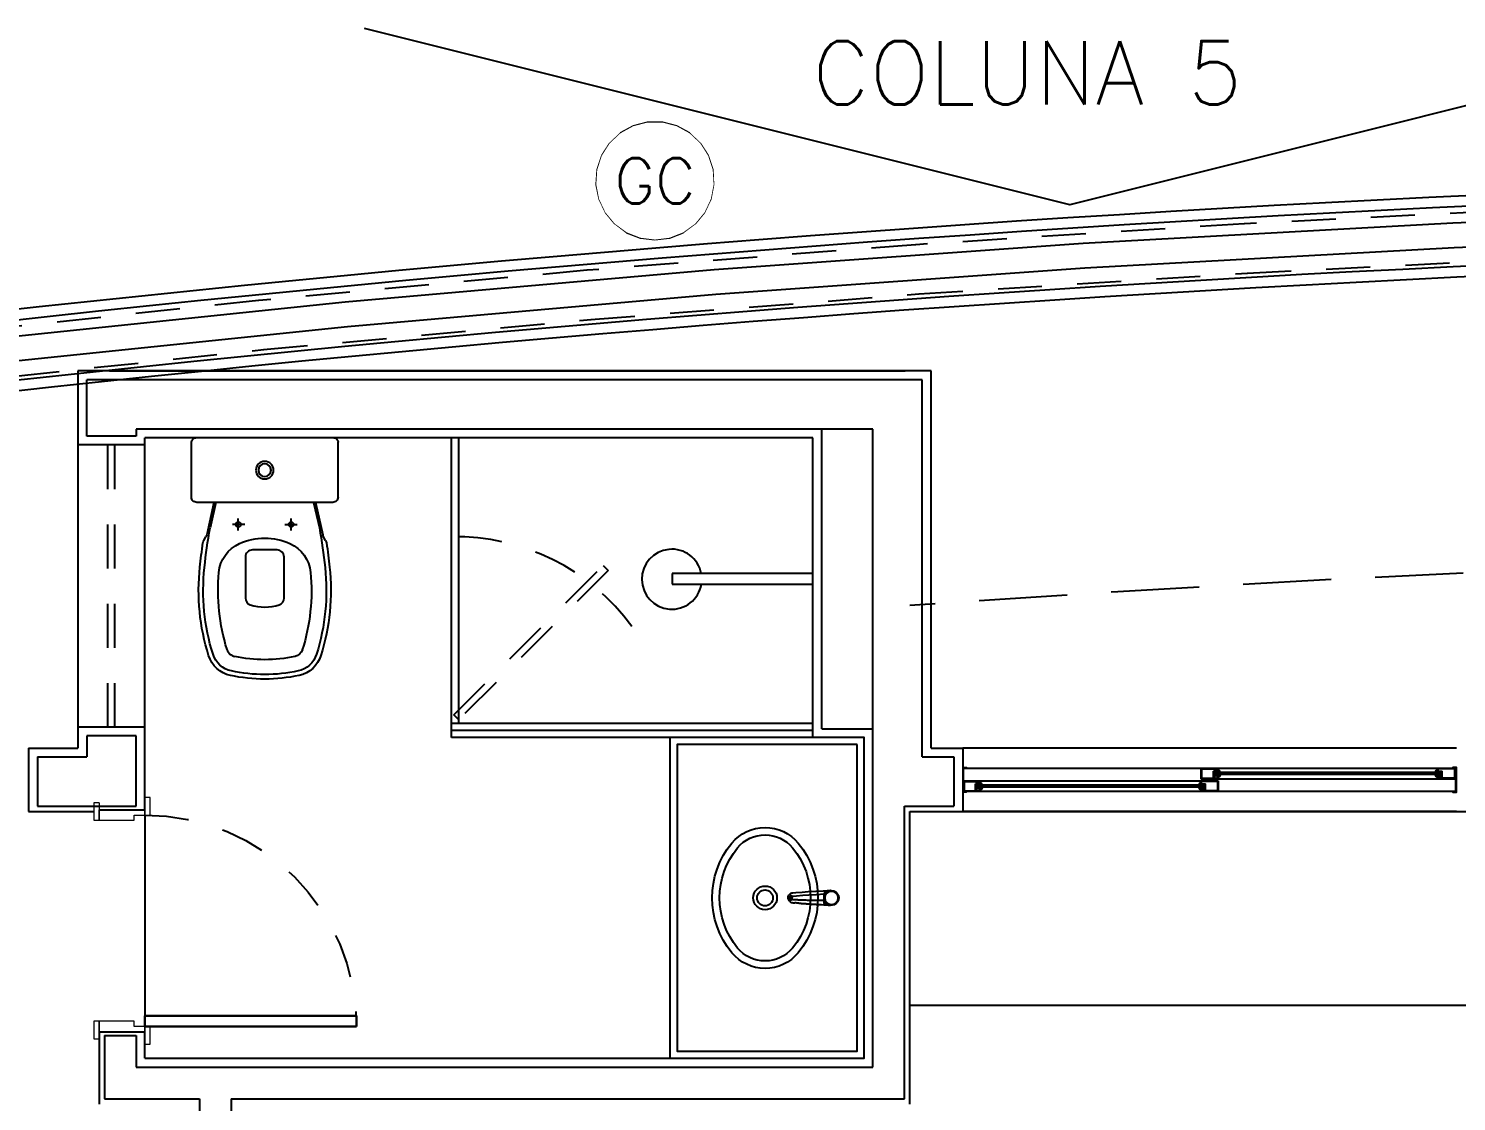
# Model space of a CAD drawing. Header units: millimetres. Extents: x 188.6 to 263.2, y 40.1 to 120.1.
# Drawn here: x 227.459 to 231.509, y 117.082 to 120.126 of the extents above; entities that cross this region are included whole.
import ezdxf
from ezdxf.enums import TextEntityAlignment as Align

# ---------------------------------------------------------------- set-up
doc = ezdxf.new("R2010")
doc.units = ezdxf.units.MM
doc.set_wipeout_variables(frame=1)
for name, pattern in [('_XREF_APTOS 605 E 606_R01$0$XREF-TIPO$0$HIDDEN2', [0.1875, 0.125, -0.0625]), ('HIDDEN', [0.375, 0.25, -0.125]), ('HIDDEN2', [0.1875, 0.125, -0.0625])]:
    doc.linetypes.add(name, pattern=pattern)
for name, color, linetype in [('ARQ', 8, 'Continuous'), ('ARQ-BASE', 8, 'Continuous'), ('ESTR-VIGAS', 11, 'HIDDEN2'), ('ESTRUTURA', 7, 'Continuous'), ('INC-TEXTO', 7, 'Continuous')]:
    doc.layers.add(name, color=color, linetype=linetype)
doc.styles.add('MC-ROMANS', font='romans')
doc.styles.add('ROMANS', font='ROMANS.SHX', dxfattribs={"height": 0.15})

# ---------------------------------------------------------------- blocks, each defined once
blk = doc.blocks.new('_XREF_APTOS 605 E 606_R01$0$XREF-TIPO$0$A$C281A5909')
at = {"layer": 'ARQ-BASE'}
for p, q in [((0.05, 0.755), (0.08, 0.755)), ((0.05, 0.155), (0.05, 0.755)), ((0.08, 0.755), (0.05, 0.755)), ((0.05, 0.755), (0.05, 0.155)), ((0.08, 0.755), (0.08, 0.155)), ((0.08, 0.155), (0.08, 0.755)), ((0.035, 0.0249), (0.035, 0.155)), ((0.08, 0.155), (0.05, 0.155)), ((0.05, 0.155), (0.08, 0.155)), ((0.65, 0.155), (0.08, 0.155)), ((0.665, 0.025), (0.665, 0.155))]:
    blk.add_line(p, q, dxfattribs=at)
at = {"layer": 'ARQ-BASE', "lineweight": 13}
for p, q in [((0, 0.155), (0, 0.17)), ((0, 0.17), (0.05, 0.17)), ((0.65, 0.155), (0.65, 0.17)), ((0.65, 0.17), (0.7, 0.17)), ((0.7, 0.17), (0.7, 0.155)), ((0, 0.155), (0.05, 0.155)), ((0.05, 0.155), (0.035, 0.155)), ((0.05, 0.155), (0.05, 0.125)), ((0.05, 0.125), (0.065, 0.125)), ((0.065, 0.125), (0.065, 0.025)), ((0.635, 0.025), (0.635, 0.125)), ((0.635, 0.125), (0.65, 0.125)), ((0.665, 0.155), (0.65, 0.155)), ((0.65, 0.125), (0.65, 0.155)), ((0.65, 0.155), (0.7, 0.155)), ((0.065, 0.025), (0.015, 0.025)), ((0.015, 0.01), (0.015, 0.0249)), ((0.065, 0.01), (0.015, 0.01)), ((0.035, 0.025), (0.065, 0.025)), ((0.065, 0.025), (0.065, 0.01)), ((0.635, 0.025), (0.665, 0.025)), ((0.635, 0.01), (0.635, 0.025)), ((0.685, 0.025), (0.635, 0.025)), ((0.685, 0.01), (0.635, 0.01)), ((0.685, 0.025), (0.685, 0.01))]:
    blk.add_line(p, q, dxfattribs=at)
at = {"layer": 'ARQ-BASE', "color": 8, "linetype": '_XREF_APTOS 605 E 606_R01$0$XREF-TIPO$0$HIDDEN2'}
blk.add_arc((0.05, 0.155), 0.6, 0, 90, dxfattribs=at)
blk = doc.blocks.new('_XREF_APTOS 605 E 606_R01$0$vasosanit')
at = {"layer": 'ARQ-BASE', "extrusion": (0, 0, -1)}
for p, q in [((217.5781, 108.4194), (217.5839, 108.4094)), ((217.9234, 108.4194), (217.9176, 108.4094)), ((217.6066, 108.3113), (217.5861, 108.4037)), ((217.612, 108.3113), (217.5958, 108.3838)), ((217.6758, 108.3908), (217.6758, 108.3574)), ((217.8257, 108.3908), (217.8257, 108.3574)), ((217.8895, 108.3113), (217.9057, 108.3838)), ((217.8949, 108.3113), (217.9154, 108.4037)), ((217.6941, 108.3738), (217.6592, 108.3738)), ((217.8074, 108.3738), (217.8423, 108.3738)), ((217.5578, 108.3113), (217.9436, 108.3113)), ((217.5428, 108.2963), (217.5428, 108.1404)), ((217.9586, 108.2963), (217.9586, 108.1404)), ((217.5548, 108.1284), (217.9466, 108.1284))]:
    blk.add_line(p, q, dxfattribs=at)
for points in [[(-217.7095, 108.6016, -0.323845), (-217.6958, 108.5826), (-217.6958, 108.4663, -0.414214), (-217.7158, 108.4463), (-217.7857, 108.4463, -0.414214), (-217.8057, 108.4663), (-217.8057, 108.5826, -0.000018), (-217.8057, 108.5826, -0.323824), (-217.792, 108.6016, -0.160379), (-217.7095, 108.6016, 0.160379)], [(-217.8221, 108.428, 0.105502), (-217.7507, 108.4128, 0.105502), (-217.6793, 108.428)]]:
    blk.add_lwpolyline(points, format="xyb", dxfattribs=at)
at = {"layer": 'ARQ-BASE'}
for centre in [(217.6758, 108.3738), (217.8257, 108.3738)]:
    blk.add_circle(centre, 0.007, dxfattribs=at)
at = {"layer": 'ARQ-BASE', "extrusion": (0, 0, -1)}
for radius in [0.025, 0.018]:
    blk.add_circle((-217.7507, 108.2199), radius, dxfattribs=at)
for centre, radius, start, end in [((-217.6707, 108.7211), 0.083, 17.5138, 77.8297), ((-217.6707, 108.7211), 0.07, 17.5106, 77.832), ((-217.7507, 108.3502), 0.4624, 77.837, 90.0069), ((-217.7507, 108.3502), 0.4494, 77.8311, 90.0006), ((-217.7508, 108.3502), 0.4624, 89.9931, 102.163), ((-217.7507, 108.3502), 0.4494, 89.9994, 102.1689), ((-217.8307, 108.7211), 0.07, 102.168, 162.4894), ((-217.8307, 108.7211), 0.083, 102.1703, 162.4862), ((-218.176, 108.5617), 0.6127, 353.7289, 17.51), ((-217.6707, 108.7211), 0.028, 17.5066, 77.8279), ((-217.7507, 108.3502), 0.4074, 77.8291, 90.0002), ((-217.7507, 108.3502), 0.4074, 90.0119, 102.0081), ((-217.3255, 108.5617), 0.6127, 162.49, 186.2711), ((-218.1759, 108.5618), 0.5997, 353.7335, 17.5088), ((-218.176, 108.5617), 0.5577, 354.6802, 17.5085), ((-217.3255, 108.5617), 0.5577, 162.6211, 185.3198), ((-217.3255, 108.5618), 0.5997, 162.4912, 186.2665), ((-217.7201, 108.5193), 0.0999, 294.0885, 354.6746), ((-217.7813, 108.5193), 0.0999, 185.3254, 245.9115), ((-219.0702, 108.6488), 1.5111, 351.5285, 354.1727), ((-219.0705, 108.6514), 1.4988, 349.7178, 354.049), ((-216.431, 108.6514), 1.4988, 185.951, 190.2822), ((-216.4294, 108.6493), 1.513, 185.8403, 188.4774), ((-217.5953, 108.4294), 0.02, 329.8981, 351.5901), ((-217.9061, 108.4295), 0.02, 188.5565, 210.108), ((-217.5666, 108.3994), 0.02, 149.925, 167.6324), ((-217.9349, 108.3993), 0.0201, 12.5492, 30.1035), ((-217.5578, 108.2963), 0.015, 359.9948, 90.0052), ((-217.9437, 108.2963), 0.015, 89.9948, 180.0052), ((-217.5548, 108.1404), 0.012, 270.0046, 359.9954), ((-217.9466, 108.1404), 0.012, 180.0046, 269.9954)]:
    blk.add_arc(centre, radius, start, end, dxfattribs=at)
at = {"layer": 'ARQ-BASE'}
blk.add_arc((217.8292, 108.7194), 0.03, 17.3789, 77.9919, dxfattribs=at)
blk = doc.blocks.new('_XREF_APTOS 605 E 606_R01$0$CHUVEIRO')
for p, q in [((216.39, 104.5199), (216.39, 104.9199)), ((216.39, 104.9199), (216.42, 104.9199)), ((216.42, 104.9199), (216.42, 104.5199))]:
    blk.add_line(p, q)
at = {"extrusion": (0, 0, -1)}
blk.add_ellipse((216.4058, 104.9204), major_axis=(-0.0851, 0), ratio=1, start_param=4.898771, end_param=10.827741, dxfattribs=at)
blk = doc.blocks.new('_XREF_APTOS 605 E 606_R01$0$A$C2D591F4F')
at = {"layer": 'ARQ-BASE'}
for p, q in [((0.1865, 0.1318), (0.1865, 0.132)), ((0.2037, 0.1324), (0.1963, 0.1324)), ((0.203, 0.1425), (0.197, 0.1425)), ((0.1949, 0.0422), (0.2051, 0.0422)), ((0.1949, 0.0404), (0.1949, 0.0422)), ((0.2051, 0.0404), (0.2051, 0.0422)), ((0.1794, 0.0224), (0.1794, 0.0222)), ((0.1794, 0.0222), (0.1794, 0.0222)), ((0.2051, 0.0404), (0.1949, 0.0404)), ((0.2205, 0.0239), (0.2205, 0.0239)), ((0.2205, 0.0239), (0.2205, 0.0235))]:
    blk.add_line(p, q, dxfattribs=at)
for points in [[(0.3556, 0.3031, 0.358974), (0.0444, 0.3031, 0.471698), (0.0444, 0.1149, 0.358974), (0.3556, 0.1149, 0.471698)], [(0.3422, 0.2869, 0.358974), (0.0578, 0.2869, 0.471698), (0.0578, 0.1311, 0.358974), (0.3422, 0.1311, 0.471698)], [(0.2, 0.2315, 1), (0.2, 0.1865, 1)]]:
    blk.add_lwpolyline(points, format="xyb", close=True, dxfattribs=at)
blk.add_lwpolyline([(0.2335, 0.209, 336.274616), (0.2335, 0.2086)], format="xyb", dxfattribs=at)
for points in [[(0.1794, 0.0225, 0), (0.1805, 0.0438, 0), (0.1818, 0.0651, 0), (0.1832, 0.0864, 0), (0.1844, 0.1039, 0), (0.1857, 0.1215, 0), (0.1863, 0.1302, 0), (0.1864, 0.1312, 0), (0.1864, 0.1316, 0), (0.1865, 0.1318, 0)], [(0.1865, 0.132, 0), (0.1865, 0.132, 0), (0.1865, 0.1325, 0), (0.1866, 0.1329, 0), (0.1867, 0.1334, 0), (0.1869, 0.1339, 0), (0.1869, 0.1339, 0)], [(0.1869, 0.1339, 0), (0.1869, 0.1339, 0), (0.1871, 0.1347, 0), (0.1875, 0.1356, 0), (0.1879, 0.1364, 0), (0.1885, 0.1374, 0), (0.1891, 0.1383, 0), (0.1899, 0.1391, 0), (0.1907, 0.1399, 0)], [(0.1963, 0.1324, 0), (0.196, 0.132, 0), (0.1957, 0.1317, 0), (0.1954, 0.1314, 0), (0.1952, 0.131, 0), (0.1951, 0.1307, 0), (0.1949, 0.1303, 0), (0.1948, 0.1298, 0), (0.1947, 0.1293, 0), (0.1946, 0.1287, 0), (0.1946, 0.1281, 0), (0.1939, 0.1194, 0), (0.1926, 0.1019, 0), (0.1914, 0.0844, 0), (0.1901, 0.063, 0), (0.1888, 0.0415, 0)], [(0.1963, 0.1324, 0), (0.1953, 0.1334, 0), (0.1943, 0.1345, 0), (0.1935, 0.1355, 0), (0.1926, 0.1365, 0), (0.192, 0.1375, 0), (0.1914, 0.1383, 0), (0.191, 0.1389, 0), (0.1907, 0.1394, 0), (0.1906, 0.1398, 0), (0.1907, 0.1399, 0)], [(0.1907, 0.1399, 0), (0.1911, 0.1402, 0), (0.1914, 0.1406, 0), (0.1918, 0.1409, 0), (0.192, 0.141, 0), (0.1921, 0.141, 0), (0.1922, 0.1411, 0), (0.1923, 0.1412, 0), (0.1923, 0.1412, 0), (0.1924, 0.1412, 0), (0.1924, 0.1413, 0), (0.1924, 0.1413, 0), (0.1924, 0.1413, 0), (0.1924, 0.1413, 0)], [(0.197, 0.1425, 0), (0.1956, 0.1424, 0), (0.1942, 0.1421, 0), (0.193, 0.1416, 0), (0.1924, 0.1413, 0)], [(0.197, 0.1425, 0), (0.197, 0.1424, 0), (0.1969, 0.1422, 0), (0.1969, 0.142, 0), (0.1969, 0.1418, 0), (0.1969, 0.1415, 0), (0.1969, 0.1411, 0), (0.1968, 0.1407, 0), (0.1968, 0.1402, 0), (0.1968, 0.1397, 0), (0.1967, 0.1392, 0), (0.1967, 0.1386, 0), (0.1966, 0.138, 0), (0.1966, 0.1374, 0), (0.1966, 0.137, 0), (0.1965, 0.1363, 0), (0.1965, 0.1355, 0), (0.1964, 0.1348, 0), (0.1964, 0.1341, 0), (0.1963, 0.1336, 0), (0.1963, 0.133, 0), (0.1963, 0.1324, 0)], [(0.199, 0.1433, 0), (0.1989, 0.1433, 0), (0.1987, 0.1432, 0), (0.1986, 0.1432, 0), (0.1984, 0.1431, 0), (0.1982, 0.1431, 0), (0.198, 0.143, 0), (0.1977, 0.1429, 0), (0.1974, 0.1428, 0), (0.197, 0.1425, 0)], [(0.202, 0.1433, 0), (0.201, 0.1434, 0), (0.2003, 0.1434, 0), (0.1995, 0.1434, 0), (0.1988, 0.1434, 0), (0.198, 0.1433, 0)], [(0.198, 0.1433, 0), (0.199, 0.1433, 0)], [(0.201, 0.1433, 0), (0.2008, 0.1433, 0), (0.2006, 0.1433, 0), (0.2005, 0.1434, 0), (0.2005, 0.1434, 0), (0.2004, 0.1434, 0), (0.2003, 0.1434, 0), (0.2002, 0.1434, 0), (0.2002, 0.1434, 0), (0.2001, 0.1434, 0), (0.2001, 0.1434, 0), (0.2, 0.1434, 0), (0.2, 0.1434, 0), (0.1999, 0.1434, 0), (0.1999, 0.1434, 0), (0.1998, 0.1434, 0), (0.1998, 0.1434, 0), (0.1996, 0.1434, 0), (0.1995, 0.1434, 0), (0.1994, 0.1433, 0), (0.1993, 0.1433, 0), (0.199, 0.1433, 0)], [(0.203, 0.1425, 0), (0.2026, 0.1427, 0), (0.2022, 0.1429, 0), (0.2018, 0.1431, 0), (0.2016, 0.1431, 0), (0.2014, 0.1432, 0), (0.2012, 0.1432, 0), (0.2011, 0.1433, 0), (0.201, 0.1433, 0), (0.201, 0.1433, 0)], [(0.201, 0.1433, 0), (0.202, 0.1433, 0), (0.202, 0.1433, 0)], [(0.2037, 0.1324, 0), (0.2036, 0.1331, 0), (0.2036, 0.1338, 0), (0.2035, 0.1346, 0), (0.2035, 0.1353, 0), (0.2034, 0.136, 0), (0.2034, 0.1366, 0), (0.2034, 0.1373, 0), (0.2033, 0.138, 0), (0.2033, 0.1386, 0), (0.2032, 0.1392, 0), (0.2032, 0.1396, 0), (0.2032, 0.14, 0), (0.2031, 0.1404, 0), (0.2031, 0.1408, 0), (0.2031, 0.1413, 0), (0.203, 0.1416, 0), (0.203, 0.1419, 0), (0.203, 0.1422, 0), (0.203, 0.1424, 0), (0.203, 0.1425, 0)], [(0.203, 0.1425, 0), (0.2044, 0.1424, 0), (0.2057, 0.1421, 0), (0.207, 0.1416, 0), (0.2075, 0.1413, 0)], [(0.2031, 0.1431, 0), (0.2035, 0.1431, 0), (0.204, 0.1429, 0), (0.2045, 0.1427, 0), (0.205, 0.1426, 0), (0.2055, 0.1424, 0), (0.206, 0.1421, 0), (0.2066, 0.1418, 0), (0.207, 0.1416, 0)], [(0.2037, 0.1324, 0), (0.204, 0.1327, 0), (0.2044, 0.1331, 0), (0.2048, 0.1335, 0), (0.2051, 0.134, 0), (0.2055, 0.1344, 0), (0.2059, 0.1348, 0), (0.2063, 0.1352, 0), (0.2066, 0.1357, 0), (0.207, 0.1361, 0), (0.2073, 0.1365, 0), (0.2076, 0.1369, 0), (0.2079, 0.1373, 0), (0.2082, 0.1377, 0), (0.2084, 0.138, 0), (0.2087, 0.1383, 0), (0.2088, 0.1386, 0), (0.209, 0.1389, 0), (0.2091, 0.1391, 0), (0.2092, 0.1393, 0), (0.2093, 0.1395, 0), (0.2093, 0.1396, 0), (0.2093, 0.1397, 0), (0.2093, 0.1398, 0), (0.2093, 0.1399, 0)], [(0.2079, 0.0421, 0), (0.2078, 0.0453, 0), (0.2077, 0.0486, 0), (0.2076, 0.0522, 0), (0.2075, 0.056, 0), (0.2075, 0.0595, 0), (0.2074, 0.0631, 0), (0.2074, 0.0642, 0), (0.2073, 0.0652, 0), (0.2073, 0.0662, 0), (0.2073, 0.0672, 0), (0.2073, 0.0682, 0), (0.2072, 0.0739, 0), (0.2071, 0.0795, 0), (0.2071, 0.0806, 0), (0.207, 0.0817, 0), (0.207, 0.0828, 0), (0.207, 0.0839, 0), (0.207, 0.0851, 0), (0.2069, 0.0862, 0), (0.2069, 0.0873, 0), (0.2069, 0.0884, 0), (0.2068, 0.0922, 0), (0.2067, 0.0959, 0), (0.2066, 0.0994, 0), (0.2065, 0.1029, 0), (0.2064, 0.1057, 0), (0.2063, 0.1085, 0), (0.2063, 0.1092, 0), (0.2062, 0.1099, 0), (0.2062, 0.1106, 0), (0.2062, 0.1113, 0), (0.2061, 0.112, 0), (0.2061, 0.1127, 0), (0.206, 0.1148, 0), (0.2059, 0.1168, 0), (0.2058, 0.1189, 0), (0.2057, 0.1209, 0), (0.2056, 0.1229, 0), (0.2055, 0.1248, 0), (0.2055, 0.1252, 0), (0.2054, 0.1256, 0), (0.2054, 0.126, 0), (0.2054, 0.1264, 0), (0.2054, 0.1267, 0), (0.2053, 0.1271, 0), (0.2053, 0.1275, 0), (0.2053, 0.1278, 0), (0.2053, 0.1282, 0), (0.2052, 0.1286, 0), (0.2052, 0.1289, 0), (0.2052, 0.1292, 0), (0.2052, 0.1294, 0), (0.2051, 0.1296, 0), (0.2051, 0.1298, 0), (0.2051, 0.13, 0), (0.205, 0.1302, 0), (0.205, 0.1303, 0), (0.2049, 0.1305, 0), (0.2049, 0.1306, 0), (0.2047, 0.131, 0), (0.2045, 0.1313, 0), (0.2043, 0.1316, 0), (0.2041, 0.1318, 0), (0.2039, 0.1321, 0), (0.2037, 0.1324, 0)], [(0.2093, 0.1399, 0), (0.2101, 0.1391, 0), (0.2108, 0.1382, 0), (0.2115, 0.1373, 0), (0.212, 0.1364, 0), (0.2124, 0.1357, 0), (0.2127, 0.1351, 0), (0.2129, 0.1344, 0), (0.213, 0.1342, 0)], [(0.213, 0.1342, 0), (0.213, 0.1339, 0), (0.2132, 0.1334, 0), (0.2133, 0.1329, 0), (0.2133, 0.1326, 0), (0.2133, 0.1325, 0), (0.2134, 0.1325, 0), (0.2134, 0.1324, 0), (0.2134, 0.1324, 0), (0.2134, 0.1324, 0), (0.2134, 0.1324, 0), (0.2134, 0.1324, 0), (0.2134, 0.1324, 0), (0.2134, 0.1324, 0), (0.2134, 0.1324, 0), (0.2134, 0.1324, 0), (0.2135, 0.1312, 0), (0.2136, 0.1304, 0), (0.2136, 0.1297, 0), (0.2137, 0.1289, 0), (0.2138, 0.1282, 0), (0.2138, 0.1275, 0), (0.2139, 0.1268, 0), (0.2139, 0.1263, 0), (0.214, 0.1257, 0), (0.214, 0.1251, 0), (0.214, 0.1247, 0)], [(0.2149, 0.1134, 0), (0.2149, 0.1126, 0), (0.215, 0.1121, 0), (0.215, 0.1117, 0), (0.2151, 0.1111, 0), (0.2151, 0.1106, 0), (0.2151, 0.1101, 0), (0.2152, 0.1098, 0), (0.2152, 0.1095, 0), (0.2152, 0.1092, 0), (0.2153, 0.1076, 0), (0.2154, 0.1059, 0), (0.2156, 0.104, 0), (0.2157, 0.1022, 0), (0.2158, 0.1002, 0), (0.216, 0.0982, 0), (0.2161, 0.0964, 0), (0.2162, 0.0947, 0), (0.2163, 0.0929, 0), (0.2165, 0.0911, 0), (0.2165, 0.0906, 0), (0.2165, 0.09, 0), (0.2165, 0.0899, 0), (0.2165, 0.0898, 0), (0.2166, 0.0896, 0), (0.2166, 0.0894, 0), (0.2166, 0.089, 0), (0.2166, 0.0884, 0), (0.2167, 0.0876, 0), (0.2168, 0.0868, 0), (0.2168, 0.0866, 0)], [(0.2168, 0.0866, 0), (0.2168, 0.0858, 0), (0.2169, 0.0846, 0), (0.217, 0.0838, 0), (0.217, 0.0829, 0), (0.217, 0.0826, 0), (0.217, 0.0824, 0), (0.2171, 0.0821, 0), (0.2171, 0.0818, 0), (0.2171, 0.0816, 0), (0.2171, 0.0813, 0), (0.2173, 0.0785, 0), (0.2175, 0.0759, 0), (0.2176, 0.0734, 0), (0.2178, 0.0711, 0), (0.2179, 0.0697, 0), (0.218, 0.068, 0), (0.2181, 0.0663, 0), (0.2182, 0.0647, 0), (0.2183, 0.0631, 0), (0.2185, 0.0596, 0), (0.2187, 0.0561, 0), (0.2189, 0.0527, 0), (0.2191, 0.0491, 0), (0.2195, 0.0426, 0), (0.2198, 0.0362, 0), (0.2202, 0.03, 0), (0.2205, 0.0239, 0)], [(0.1811, 0.0348, 0), (0.1813, 0.0357, 0), (0.1816, 0.0366, 0), (0.1819, 0.0374, 0), (0.1824, 0.0382, 0), (0.1827, 0.0387, 0), (0.183, 0.0392, 0), (0.1833, 0.0395, 0), (0.1836, 0.0397, 0), (0.1839, 0.04, 0), (0.1842, 0.0402, 0), (0.1846, 0.0404, 0), (0.1849, 0.0405, 0), (0.1852, 0.0406, 0), (0.1854, 0.0407, 0), (0.1858, 0.0408, 0), (0.1864, 0.0409, 0), (0.1869, 0.041, 0), (0.1873, 0.041, 0), (0.1877, 0.0411, 0), (0.1881, 0.0412, 0), (0.1883, 0.0413, 0), (0.1885, 0.0413, 0), (0.1886, 0.0414, 0), (0.1888, 0.0415, 0)], [(0.1888, 0.0415, 0), (0.1903, 0.0418, 0), (0.1918, 0.0421, 0), (0.1933, 0.0422, 0), (0.1949, 0.0422, 0)], [(0.1896, 0.0382, 0), (0.1892, 0.0401, 0), (0.1888, 0.0415, 0)], [(0.2079, 0.0421, 0), (0.2079, 0.0421, 0), (0.2081, 0.0421, 0), (0.2083, 0.0421, 0), (0.2085, 0.042, 0), (0.2088, 0.0421, 0), (0.2091, 0.0421, 0), (0.2099, 0.0422, 0), (0.2107, 0.0424, 0), (0.2112, 0.0425, 0), (0.2117, 0.0425, 0), (0.2121, 0.0426, 0), (0.2124, 0.0426, 0), (0.2128, 0.0426, 0), (0.213, 0.0425, 0), (0.2133, 0.0425, 0), (0.2136, 0.0424, 0), (0.2139, 0.0424, 0), (0.2142, 0.0423, 0), (0.2146, 0.0421, 0), (0.215, 0.0419, 0), (0.2152, 0.0417, 0), (0.2154, 0.0416, 0), (0.2158, 0.0412, 0), (0.2161, 0.0409, 0), (0.2164, 0.0405, 0), (0.2167, 0.0401, 0), (0.2171, 0.0394, 0), (0.2174, 0.0387, 0), (0.2176, 0.0381, 0), (0.2179, 0.0375, 0)], [(0.1794, 0.0225, 0), (0.1794, 0.0225, 0), (0.1794, 0.0225, 0), (0.1794, 0.0225, 0), (0.1794, 0.0225, 0), (0.1794, 0.0225, 0), (0.1794, 0.0225, 0), (0.1794, 0.0225, 0), (0.1794, 0.0226, 0), (0.1794, 0.0226, 0), (0.1794, 0.0227, 0), (0.1794, 0.0227, 0), (0.1794, 0.0229, 0), (0.1795, 0.0238, 0), (0.1796, 0.0247, 0), (0.18, 0.0284, 0), (0.1806, 0.0321, 0), (0.1811, 0.0348, 0)], [(0.1814, 0.0297, 0), (0.1818, 0.0308, 0), (0.1819, 0.0321, 0), (0.1816, 0.0334, 0), (0.1811, 0.0348, 0)], [(0.1896, 0.0382, 0), (0.1885, 0.0376, 0), (0.1871, 0.0365, 0), (0.1857, 0.0354, 0), (0.1848, 0.0345, 0), (0.184, 0.0336, 0), (0.1833, 0.0328, 0), (0.1827, 0.0319, 0), (0.182, 0.0308, 0), (0.1814, 0.0297, 0)], [(0.2177, 0.0314, 0), (0.2172, 0.0321, 0), (0.2165, 0.033, 0), (0.2158, 0.034, 0), (0.2148, 0.035, 0), (0.2138, 0.0359, 0), (0.2126, 0.0369, 0), (0.2113, 0.0377, 0), (0.2104, 0.0382, 0), (0.2095, 0.0387, 0), (0.2086, 0.0392, 0), (0.2076, 0.0396, 0)], [(0.2177, 0.0314, 0), (0.2172, 0.0325, 0), (0.217, 0.0338, 0), (0.2171, 0.0352, 0), (0.2175, 0.0366, 0), (0.2179, 0.0375, 0)], [(0.2179, 0.0375, 0), (0.2186, 0.0348, 0), (0.2193, 0.032, 0), (0.2199, 0.0284, 0), (0.2202, 0.0264, 0), (0.2204, 0.0252, 0), (0.2204, 0.0245, 0), (0.2204, 0.0242, 0), (0.2204, 0.0242, 0), (0.2205, 0.0241, 0), (0.2205, 0.024, 0), (0.2205, 0.024, 0), (0.2205, 0.0239, 0), (0.2205, 0.0239, 0), (0.2205, 0.0239, 0), (0.2205, 0.0239, 0), (0.2205, 0.0239, 0), (0.2205, 0.0239, 0)]]:
    blk.add_polyline3d(points, dxfattribs=at)
blk.add_circle((0.2, 0.0206), 0.0191, dxfattribs=at)
for centre, radius, start, end in [((0.1998, 0.1299), 0.0136, 102.4001, 123.0332), ((0.1992, 0.1325), 0.0109, 96.4456, 102.3614), ((0.2007, 0.1325), 0.0109, 77.2283, 83.0963), ((0.2001, 0.13), 0.0135, 47.2407, 56.8896), ((-2.8004, -0.1088), 3.0235, 4.2155, 4.4292), ((0.2052, 0.0157), 0.0265, 84.0406, 90.134), ((0.7771, -0.0201), 0.5726, 173.7595, 174.015), ((0.2, 0.0206), 0.0207, 180, 31.2083), ((0.2, 0.0206), 0.0207, 154.1045, 180), ((0.2, 0.0206), 0.0204, 104.4666, 75.5334), ((0.2, 0.0206), 0.0195, 0, 180), ((0.2, 0.0206), 0.0195, 90, 180), ((0.2, 0.0206), 0.0195, 180, 0), ((0.1999, 0.0205), 0.0205, 104.0619, 120.0027), ((0.2, 0.0206), 0.0195, 0, 90), ((0.2001, 0.0205), 0.0205, 68.4737, 75.9324)]:
    blk.add_arc(centre, radius, start, end, dxfattribs=at)
blk = doc.blocks.new('A$C1BFF5DEF')
at = {"layer": 'ARQ', "color": 8}
blk.add_lwpolyline([(33.5234, 11.0713), (31.5234, 10.5713), (29.5234, 11.0713)], dxfattribs=at)
at = {"layer": 'ARQ-BASE', "color": 8}
for p, q in [((28.7103, 10.0999), (28.7103, 9.0649)), ((31.1303, 10.0999, 0), (28.7103, 10.0999)), ((28.8002, 10.0999), (31.0563, 10.0999)), ((31.1303, 9.0299, 0), (31.1303, 10.0999, 0)), ((31.1053, 10.0749), (28.7356, 10.0749)), ((28.7356, 9.9149), (28.7356, 10.0749)), ((31.1053, 9.0049, 0), (31.1053, 10.0749)), ((30.9653, 9.9349), (28.8753, 9.9349)), ((28.8753, 9.9349), (28.8753, 9.9149)), ((30.8203, 9.0849), (30.8203, 9.9349)), ((30.9653, 8.125, 0.0007), (30.9653, 9.9349, 0)), ((28.9003, 9.8899), (28.7103, 9.8899)), ((28.8753, 9.9149), (28.7356, 9.9149)), ((30.7953, 9.9099), (28.9003, 9.9099)), ((28.9003, 8.855), (28.9003, 9.9099)), ((29.7703, 9.0999), (29.7703, 9.9099)), ((29.7903, 9.0999), (29.7903, 9.9099)), ((30.7953, 9.0599), (30.7953, 9.9099)), ((28.7103, 9.0899), (28.9003, 9.0899)), ((29.7703, 9.0599), (29.7703, 9.0999)), ((30.7953, 9.0999), (29.7703, 9.0999)), ((30.7953, 9.0799), (29.7703, 9.0799)), ((30.7953, 9.0599), (30.7953, 9.0999)), ((30.8203, 9.0849), (30.9653, 9.0849)), ((28.7103, 9.0649), (28.7103, 9.0299)), ((28.8753, 9.0649), (28.7353, 9.0649)), ((28.7353, 9.0649), (28.7353, 9.0049)), ((28.8753, 8.865), (28.8753, 9.0649)), ((30.7953, 9.0599), (29.7703, 9.0599)), ((30.3903, 8.15), (30.3903, 9.0599)), ((30.9403, 8.15, 0.0043), (30.9403, 9.0599)), ((28.5703, 9.0298), (28.7103, 9.0299)), ((28.5703, 9.0298), (28.5703, 8.8499)), ((28.5953, 9.0049), (28.7353, 9.0049)), ((28.5953, 9.0049), (28.5953, 8.8649)), ((31.1053, 9.0049, 0.0002), (31.1951, 9.0049, 0.0006)), ((31.1303, 9.0299, 0.0002), (31.2201, 9.0299, 0.0006)), ((31.1951, 9.0049, 0.0006), (31.1951, 8.8649, 0.0006)), ((31.2201, 9.0299, 0.0006), (31.2201, 8.8499, 0.0006)), ((32.6203, 9.0299), (31.2201, 9.0299, 0.0006)), ((31.8949, 8.9729, 0.0006), (31.8949, 8.9429, 0.0006)), ((31.8969, 8.9709, 0.0006), (31.9429, 8.9709, 0.0006)), ((31.8969, 8.9709, 0.0006), (31.8969, 8.9449, 0.0006)), ((31.9429, 8.9649, 0.0006), (31.9309, 8.9649, 0.0006)), ((31.9309, 8.9449, 0.0006), (31.9309, 8.9649, 0.0006)), ((31.9449, 8.9629, 0.0006), (31.9329, 8.9629, 0.0006)), ((31.9329, 8.9429, 0.0006), (31.9329, 8.9629, 0.0006)), ((31.9449, 8.9529, 0.0006), (31.9329, 8.9529, 0.0006)), ((32.5773, 8.9609, 0.0006), (31.9339, 8.9609, 0.0006)), ((31.9339, 8.9609, 0.0006), (31.9339, 8.9549, 0.0006)), ((32.5773, 8.9549, 0.0006), (31.9339, 8.9549, 0.0006)), ((31.9349, 8.9449, 0.0006), (31.9349, 8.9509, 0.0006)), ((31.9429, 8.9509, 0.0006), (31.9349, 8.9509, 0.0006)), ((31.9429, 8.9649, 0.0006), (31.9429, 8.9709, 0.0006)), ((31.9429, 8.9449, 0.0006), (31.9429, 8.9509, 0.0006)), ((31.9449, 8.9629, 0.0006), (31.9449, 8.9729, 0.0006)), ((31.9449, 8.9429, 0.0006), (31.9449, 8.9529, 0.0006)), ((32.5663, 8.9629, 0.0006), (32.5663, 8.9729, 0.0006)), ((32.5663, 8.9629, 0.0006), (32.5783, 8.9629, 0.0006)), ((32.5663, 8.9529, 0.0006), (32.5783, 8.9529, 0.0006)), ((32.5663, 8.9429, 0.0006), (32.5663, 8.9529, 0.0006)), ((32.5683, 8.9649, 0.0006), (32.5683, 8.9709, 0.0006)), ((32.6149, 8.9709, 0.0006), (32.5683, 8.9709, 0.0006)), ((32.5683, 8.9649, 0.0006), (32.5803, 8.9649, 0.0006)), ((32.5683, 8.9509, 0.0006), (32.5763, 8.9509, 0.0006)), ((32.5683, 8.9449, 0.0006), (32.5683, 8.9509, 0.0006)), ((32.5763, 8.9449, 0.0006), (32.5763, 8.9509, 0.0006)), ((32.5773, 8.9609, 0.0006), (32.5773, 8.9549, 0.0006)), ((32.5783, 8.9429, 0.0006), (32.5783, 8.9629, 0.0006)), ((32.5803, 8.9449, 0.0006), (32.5803, 8.9649, 0.0006)), ((32.6149, 8.9709, 0.0006), (32.6149, 8.9449, 0.0006)), ((32.6169, 8.9729, 0.0006), (32.6169, 8.9429, 0.0006)), ((32.6181, 8.9729, 0.0006), (32.6181, 8.9069, 0.0006)), ((31.2229, 8.9369, 0.0006), (31.9449, 8.9369, 0.0006)), ((31.2229, 8.9069, 0.0006), (31.2229, 8.9369, 0.0006)), ((31.2249, 8.9349, 0.0006), (31.2679, 8.9349, 0.0006)), ((31.2249, 8.9089, 0.0006), (31.2249, 8.9349, 0.0006)), ((31.2559, 8.9089, 0.0006), (31.2559, 8.9289, 0.0006)), ((31.2679, 8.9289, 0.0006), (31.2559, 8.9289, 0.0006)), ((31.2579, 8.9069, 0.0006), (31.2579, 8.9269, 0.0006)), ((31.2699, 8.9269, 0.0006), (31.2579, 8.9269, 0.0006)), ((31.2699, 8.9169, 0.0006), (31.2579, 8.9169, 0.0006)), ((31.9059, 8.9249, 0.0006), (31.2589, 8.9249, 0.0006)), ((31.2589, 8.9249, 0.0006), (31.2589, 8.9189, 0.0006)), ((31.9059, 8.9189, 0.0006), (31.2589, 8.9189, 0.0006)), ((31.2679, 8.9149, 0.0006), (31.2599, 8.9149, 0.0006)), ((31.2599, 8.9089, 0.0006), (31.2599, 8.9149, 0.0006)), ((31.2679, 8.9289, 0.0006), (31.2679, 8.9349, 0.0006)), ((31.2679, 8.9089, 0.0006), (31.2679, 8.9149, 0.0006)), ((31.2699, 8.9269, 0.0006), (31.2699, 8.9369, 0.0006)), ((31.2699, 8.9069, 0.0006), (31.2699, 8.9169, 0.0006)), ((31.8949, 8.9429, 0.0006), (32.6169, 8.9429, 0.0006)), ((31.8949, 8.9269, 0.0006), (31.8949, 8.9369, 0.0006)), ((31.8949, 8.9269, 0.0006), (31.9069, 8.9269, 0.0006)), ((31.8949, 8.9169, 0.0006), (31.9069, 8.9169, 0.0006)), ((31.8949, 8.9069, 0.0006), (31.8949, 8.9169, 0.0006)), ((31.8969, 8.9449, 0.0006), (31.9309, 8.9449, 0.0006)), ((31.9429, 8.9349, 0.0006), (31.8969, 8.9349, 0.0006)), ((31.8969, 8.9289, 0.0006), (31.8969, 8.9349, 0.0006)), ((31.8969, 8.9289, 0.0006), (31.9089, 8.9289, 0.0006)), ((31.8969, 8.9149, 0.0006), (31.9049, 8.9149, 0.0006)), ((31.8969, 8.9089, 0.0006), (31.8969, 8.9149, 0.0006)), ((31.9049, 8.9089, 0.0006), (31.9049, 8.9149, 0.0006)), ((31.9059, 8.9249, 0.0006), (31.9059, 8.9189, 0.0006)), ((31.9069, 8.9069, 0.0006), (31.9069, 8.9269, 0.0006)), ((31.9089, 8.9089, 0.0006), (31.9089, 8.9289, 0.0006)), ((31.9349, 8.9449, 0.0006), (31.9429, 8.9449, 0.0006)), ((31.9429, 8.9349, 0.0006), (31.9429, 8.9089, 0.0006)), ((31.9449, 8.9369, 0.0006), (31.9449, 8.9069, 0.0006)), ((32.5763, 8.9449, 0.0006), (32.5683, 8.9449, 0.0006)), ((32.6149, 8.9449, 0.0006), (32.5803, 8.9449, 0.0006)), ((31.2249, 8.9089, 0.0006), (31.2559, 8.9089, 0.0006)), ((31.2599, 8.9089, 0.0006), (31.2679, 8.9089, 0.0006)), ((31.9049, 8.9089, 0.0006), (31.8969, 8.9089, 0.0006)), ((31.9429, 8.9089, 0.0006), (31.9089, 8.9089, 0.0006)), ((28.5703, 8.8499), (28.7553, 8.85)), ((28.5953, 8.8649), (28.7853, 8.8649)), ((28.7853, 8.865), (28.8753, 8.865)), ((31.0553, 8.035, 0), (31.0553, 8.8649, 0)), ((31.0553, 8.8649, -0.0001), (31.1951, 8.8649)), ((31.0703, 8.3), (31.0703, 8.8499)), ((31.0703, 8.8499), (32.7203, 8.8499)), ((31.0703, 8.02, 0), (31.0703, 8.8499, 0)), ((31.0703, 8.8499, -0.0001), (31.2201, 8.8499, 0)), ((32.6203, 8.85, -0.0006), (31.2201, 8.8499, 0)), ((32.7203, 8.3), (31.0703, 8.3)), ((28.7703, 8.225), (28.7703, 8.02)), ((28.7703, 8.225), (28.9003, 8.225)), ((28.9003, 8.15), (28.9003, 8.225)), ((28.7853, 8.215), (28.8753, 8.215)), ((28.7853, 8.215), (28.7853, 8.035)), ((28.8753, 8.215), (28.8753, 8.125)), ((28.9003, 8.15), (30.9403, 8.15, 0.0043)), ((28.8753, 8.125, -0.0001), (30.9653, 8.125, 0.0041)), ((28.7853, 8.035, -0.0002), (29.0553, 8.035, 0.0003)), ((29.0553, 8.035, 0.0002), (29.0553, 5.2449, 0.0002)), ((29.1453, 8.035, 0.0002), (29.1453, 5.1549, 0.0002)), ((29.1453, 8.035, 0.0005), (31.0553, 8.035, 0.0042))]:
    blk.add_line(p, q, dxfattribs=at)
at = {"layer": 'ARQ-BASE', "color": 8, "linetype": '_XREF_APTOS 605 E 606_R01$0$XREF-TIPO$0$HIDDEN2'}
for p, q in [((28.7953, 9.0893), (28.7953, 9.8893)), ((28.8153, 9.0893), (28.8152, 9.8899))]:
    blk.add_line(p, q, dxfattribs=at)
at = {"layer": 'ARQ-BASE', "color": 8, "flags": 128}
for points in [[(45.0129, 9.9354), (44.1363, 10.0543), (43.0938, 10.1801), (42.0495, 10.2892), (41.0036, 10.3817), (39.9563, 10.4574), (38.908, 10.5165), (37.8588, 10.5588), (36.8091, 10.5844), (35.7592, 10.5932), (34.7092, 10.5853), (33.6595, 10.5607), (32.6103, 10.5193), (31.5619, 10.4612), (30.5146, 10.3863), (29.4686, 10.2948), (28.4242, 10.1866), (27.3816, 10.0617), (26.5049, 9.9436)], [(44.9429, 9.8743), (44.1274, 9.9849), (43.086, 10.1105), (42.0428, 10.2195), (40.998, 10.3119), (39.9518, 10.3876), (38.9046, 10.4466), (37.8566, 10.4889), (36.808, 10.5144), (35.7592, 10.5232), (34.7103, 10.5153), (33.6617, 10.4907), (32.6136, 10.4494), (31.5664, 10.3913), (30.5201, 10.3165), (29.4753, 10.2251), (28.432, 10.117), (27.3905, 9.9923), (26.5749, 9.8824)]]:
    blk.add_lwpolyline(points, dxfattribs=at)
at = {"layer": 'ARQ-BASE', "color": 8, "linetype": '_XREF_APTOS 605 E 606_R01$0$XREF-TIPO$0$HIDDEN2'}
blk.add_lwpolyline([(29.7762, 9.124), (30.2004, 9.5483), (30.2146, 9.5342), (29.7903, 9.1099)], close=True, dxfattribs=at)
at = {"layer": 'ARQ-BASE', "color": 8}
blk.add_lwpolyline([(30.3903, 8.15), (30.9403, 8.15), (30.9403, 9.0599), (30.3903, 9.0599)], dxfattribs=at)
blk.add_lwpolyline([(30.9203, 9.0399), (30.4103, 9.0399), (30.4103, 8.17), (30.9203, 8.17)], close=True, dxfattribs=at)
at = {"layer": 'ARQ-BASE', "color": 8, "elevation": 0.0006}
for points in [[(31.2201, 8.9749), (31.2303, 8.9749), (31.2303, 8.9729)], [(32.6181, 8.9069), (31.2221, 8.9069), (31.2221, 8.9729), (32.6181, 8.9729)], [(32.6101, 8.9069), (32.6101, 8.9049), (32.6201, 8.9049), (32.6201, 8.9749), (32.6099, 8.9749), (32.6099, 8.9729)], [(31.2301, 8.9069), (31.2301, 8.9049), (31.2201, 8.9049)]]:
    blk.add_lwpolyline(points, dxfattribs=at)
for points in [[(31.9499, 8.9614), (31.9499, 8.9629, 0.38517), (31.9454, 8.9679), (31.9454, 8.9629, -0.414214), (31.9449, 8.9624), (31.9334, 8.9624, 1), (31.9334, 8.9614)], [(31.9454, 8.9479), (31.9454, 8.9529, 0.414214), (31.9449, 8.9534), (31.9334, 8.9534, -1), (31.9334, 8.9544), (31.9499, 8.9544), (31.9499, 8.9529, -0.38517)], [(32.5778, 8.9624, -1), (32.5778, 8.9614), (32.5613, 8.9614), (32.5613, 8.9629, -0.38517), (32.5658, 8.9679), (32.5658, 8.9629, 0.414214), (32.5663, 8.9624)], [(32.5663, 8.9534, 0.414214), (32.5658, 8.9529), (32.5658, 8.9479, -0.38517), (32.5613, 8.9529), (32.5613, 8.9544), (32.5778, 8.9544, -1), (32.5778, 8.9534)], [(31.2749, 8.9254), (31.2749, 8.9269, 0.38517), (31.2704, 8.9319), (31.2704, 8.9269, -0.414214), (31.2699, 8.9264), (31.2584, 8.9264, 1), (31.2584, 8.9254)], [(31.2704, 8.9119), (31.2704, 8.9169, 0.414214), (31.2699, 8.9174), (31.2584, 8.9174, -1), (31.2584, 8.9184), (31.2749, 8.9184), (31.2749, 8.9169, -0.38517)], [(31.9064, 8.9254, 1), (31.9064, 8.9264), (31.8949, 8.9264, -0.414214), (31.8944, 8.9269), (31.8944, 8.9319, 0.38517), (31.8899, 8.9269), (31.8899, 8.9254)], [(31.8944, 8.9119), (31.8944, 8.9169, -0.414214), (31.8949, 8.9174), (31.9064, 8.9174, 1), (31.9064, 8.9184), (31.8899, 8.9184), (31.8899, 8.9169, 0.38517)]]:
    blk.add_lwpolyline(points, format="xyb", close=True, dxfattribs=at)
at = {"layer": 'ARQ-BASE', "color": 8}
for radius, end in [(66.2129, 98.117039), (66.1829, 98.094507), (66.0129, 97.966476), (65.9829, 97.943814)]:
    blk.add_arc((35.769, -55.5423), radius, 90.004778, end, dxfattribs=at)
at = {"layer": 'ARQ-BASE', "color": 8, "linetype": '_XREF_APTOS 605 E 606_R01$0$XREF-TIPO$0$HIDDEN2'}
blk.add_arc((29.7806, 9.0112), 0.6188, 35.9558, 91.0195, dxfattribs=at)
at = {"layer": 'ARQ-BASE', "color": 8, "linetype": 'HIDDEN'}
blk.add_arc((35.7556, -56.8894), 66.4892, 85.900109, 94.040816, dxfattribs=at)
at = {"layer": 'ARQ-BASE', "color": 8, "rotation": 180}
blk.add_blockref('_XREF_APTOS 605 E 606_R01$0$vasosanit', (246.991, 118.0383), dxfattribs=at)
at = {"layer": 'ARQ-BASE', "color": 8, "xscale": -1, "rotation": 90}
for name, p in [('_XREF_APTOS 605 E 606_R01$0$CHUVEIRO', (135.3153, 225.9149)), ('_XREF_APTOS 605 E 606_R01$0$A$C2D591F4F', (30.8683, 8.8049))]:
    blk.add_blockref(name, p, dxfattribs=at)
at = {"layer": 'ARQ-BASE', "color": 8, "extrusion": (0, 0, -1), "zscale": -1, "rotation": 90}
blk.add_blockref('_XREF_APTOS 605 E 606_R01$0$XREF-TIPO$0$A$C281A5909', (-28.7453, 8.19), dxfattribs=at)
at = {"layer": 'ARQ', "color": 8, "insert": (30.7939, 10.8559), "char_height": 0.18, "attachment_point": 7, "style": 'MC-ROMANS'}
blk.add_mtext('\\A1;COLUNA 5', dxfattribs=at)
blk = doc.blocks.new('INC-OBJETO')
at = {"color": 0}
blk.add_lwpolyline([(0, 0.002084), (-0.000518, 0.002019), (-0.001004, 0.001827), (-0.001427, 0.001519), (-0.00176, 0.001117), (-0.001982, 0.000644), (-0.00208, 0.000131), (-0.002047, -0.000391), (-0.001886, -0.000887), (-0.001606, -0.001329), (-0.001225, -0.001686), (-0.000767, -0.001938), (-0.000261, -0.002068), (0.000261, -0.002068), (0.000767, -0.001938), (0.001225, -0.001686), (0.001606, -0.001329), (0.001886, -0.000887), (0.002047, -0.000391), (0.00208, 0.000131), (0.001982, 0.000644), (0.00176, 0.001117), (0.001427, 0.001519), (0.001004, 0.001827), (0.000518, 0.002019)], close=True, dxfattribs=at)
blk.add_wipeout([(0, 0.002084), (-0.000518, 0.002019), (-0.001004, 0.001827), (-0.001427, 0.001519), (-0.00176, 0.001117), (-0.001982, 0.000644), (-0.00208, 0.000131), (-0.002047, -0.000391), (-0.001886, -0.000887), (-0.001606, -0.001329), (-0.001225, -0.001686), (-0.000767, -0.001938), (-0.000261, -0.002068), (0.000261, -0.002068), (0.000767, -0.001938), (0.001225, -0.001686), (0.001606, -0.001329), (0.001886, -0.000887), (0.002047, -0.000391), (0.00208, 0.000131), (0.001982, 0.000644), (0.00176, 0.001117), (0.001427, 0.001519), (0.001004, 0.001827), (0.000518, 0.002019)], dxfattribs=at)
at = {"color": 0, "style": 'ROMANS', "width": 1.285725}
blk.add_attdef('OBJETO', text='', height=0.0016, dxfattribs=at).set_placement((-0.001786, -0.00083), (0.001643, -0.00083), align=Align.FIT)
blk = doc.blocks.new('COBERTURA_29-09-2016')
at = {"layer": 'ESTR-VIGAS'}
for points in [[(25.161, 11.9903), (24.2284, 11.9441)], [(24.2274, 11.9441), (23.2955, 11.8847)], [(24.2284, 11.9441), (24.2274, 11.9441)], [(23.2945, 11.8846), (22.3636, 11.8121)], [(23.2955, 11.8847), (23.2945, 11.8846)], [(24.2353, 11.8043), (25.1679, 11.8505)], [(22.3626, 11.812), (21.4328, 11.7263)], [(22.3636, 11.8121), (22.3626, 11.812)], [(23.3044, 11.745), (24.2363, 11.8043)], [(24.2353, 11.8043), (24.2363, 11.8043)], [(22.3744, 11.6725), (23.3054, 11.745)], [(23.3044, 11.745), (23.3054, 11.745)], [(21.4318, 11.7262), (20.5033, 11.6274)], [(21.4328, 11.7263), (21.4318, 11.7262)], [(21.4456, 11.5869), (22.3754, 11.6726)], [(22.3744, 11.6725), (22.3754, 11.6726)], [(20.5181, 11.4882), (21.4466, 11.587)], [(21.4456, 11.5869), (21.4466, 11.587)]]:
    blk.add_lwpolyline(points, dxfattribs=at)

msp = doc.modelspace()

# ---------------------------------------------------------------- block references
at = {"layer": 'ARQ'}
msp.add_blockref('A$C1BFF5DEF', (198.8891, 109.0543), dxfattribs=at)

# ---------------------------------------------------------------- next in the draw order: block references
at = {"layer": 'INC-TEXTO'}
ref = msp.add_blockref('INC-OBJETO', (229.2362, 119.6936), dxfattribs=dict(at, xscale=80, yscale=80, zscale=80, rotation=180))
ref.add_attrib('OBJETO', 'GC', dxfattribs={"layer": '0', "height": 0.128, "style": 'ROMANS'}).set_placement((229.2362, 119.6936), align=Align.MIDDLE_CENTER)

# ---------------------------------------------------------------- next in the draw order: block references
at = {"layer": 'ESTRUTURA'}
msp.add_blockref('COBERTURA_29-09-2016', (206.6802, 107.6277), dxfattribs=at)

doc.saveas('drawing.dxf')
